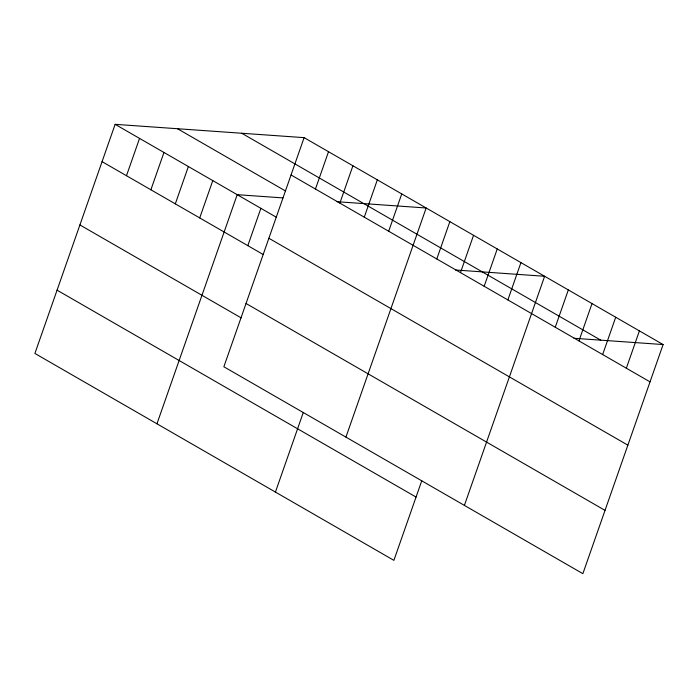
<?xml version="1.0" encoding="UTF-8"?>
<svg xmlns="http://www.w3.org/2000/svg" width="698" height="698" viewBox="0 0 698 698"><rect width="100%" height="100%" fill="white"/><g stroke="black" fill="none" stroke-linecap="round" stroke-linejoin="round"><path stroke-width="1.05" d="M304.11 137.646L223.866 366.764L582.865 573.669L663.1 344.55L304.11 137.646L115.135 124.331L34.9 353.45L393.89 560.354L421.767 480.756M126.478 175.722L139.548 138.405M150.89 189.786L163.96 152.469M175.303 203.86L188.373 166.543M199.715 217.924L212.785 180.608M156.954 423.799L237.198 194.681L282.926 197.9M247.816 245.652L260.886 208.336M315.452 189.027L328.514 151.719M339.865 203.101L352.926 165.784M364.277 217.174L377.339 179.857M275.422 492.073L303.298 412.474M388.681 231.239L401.751 193.922M345.929 437.114L426.164 207.995L337.029 201.713M436.791 258.967L449.861 221.65M460.479 272.621L473.549 235.305M484.176 286.276L497.246 248.959M507.874 299.931L520.935 262.614M464.397 505.387L544.632 276.268L455.497 269.995M555.259 327.24L568.329 289.923M578.947 340.894L592.017 303.586M602.644 354.558L615.715 317.241M626.342 368.212L639.403 330.896M573.965 338.268L663.1 344.55M241.744 133.248L600.742 340.153M291.04 174.962L650.03 381.867M177.493 128.729L285.473 190.955M115.135 124.331L276.382 217.261M268.87 238.254L627.868 445.158M102.065 161.648L263.312 254.578M246.036 303.473L605.026 510.369M79.904 224.939L241.15 317.878M57.062 290.159L416.06 497.063"/></g></svg>
